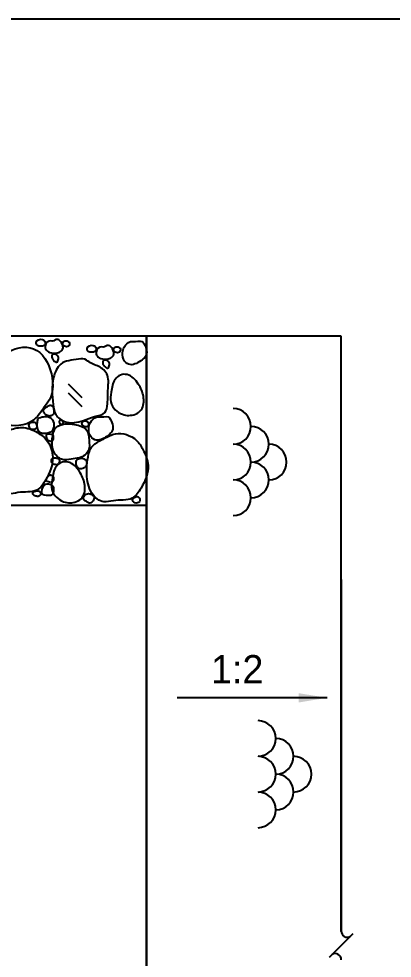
# Model space of a CAD drawing. Header units: metres. Extents: x -81 to 2721, y -139 to -12.
# Drawn here: x 999.35 to 1002.66, y -42.85 to -34.52 of the extents above; entities that cross this region are included whole.
import ezdxf

# ---------------------------------------------------------------- set-up
doc = ezdxf.new("R2010")
doc.units = ezdxf.units.M
doc.header["$MEASUREMENT"] = 0
for name, color, linetype in [('DIM', 1, 'Continuous'), ('HT', 15, 'Continuous'), ('PLAN', 6, 'Continuous'), ('SECTION', 2, 'Continuous'), ('TEXT', 3, 'Continuous')]:
    doc.layers.add(name, color=color, linetype=linetype)
doc.styles.add('RID-TE', font='rid_te.shx')
doc.styles.add('ROMANS', font='vit-s.shx')
doc.dimstyles.new('DIMA', dxfattribs={"dimtxt": 0.25, "dimasz": 0.25, "dimexe": 0.2, "dimexo": 0.2, "dimgap": 0.1, "dimtad": 1, "dimdec": 4, "dimzin": 0, "dimdsep": 46, "dimlunit": 6, "dimtxsty": 'ROMANS', "dimcen": 2.5, "dimclrd": 8, "dimclre": 8, "dimclrt": 3, "dimadec": 0, "dimazin": 0, "dimtfac": 1, "dimtdec": 4, "dimtmove": 2, "dimatfit": 3, "dimfxl": 1, "dimtolj": 1, "dimtzin": 0, "dimarcsym": 0})

msp = doc.modelspace()

# ---------------------------------------------------------------- linework, layer by layer
msp.add_lwpolyline([(941.2015, -90.9223), (941.2015, -34.5223), (1019.8015, -34.5223), (1019.8015, -77.6862), (997.276, -77.6862), (997.2761, -84.9854), (989.0881, -84.9854), (989.0881, -90.9223)], close=True)
msp.add_lwpolyline([(1000.481, -48.1339), (1000.481, -37.3339)])
at = {"layer": 'HT'}
for p, q in [((999.7873, -37.7561), (999.9083, -37.8771)), ((999.7873, -37.7561), (999.9083, -37.8771)), ((999.7873, -37.8366), (999.9083, -37.9575)), ((999.7873, -37.8366), (999.9083, -37.9575))]:
    msp.add_line(p, q, dxfattribs=at)
for centre in [(1001.2488, -38.1346), (1001.4069, -38.2927), (1001.2488, -38.4508), (1001.565, -38.4508), (1001.4069, -38.6089), (1001.2488, -38.767), (1001.4694, -40.9003), (1001.6275, -41.0585), (1001.4694, -41.2166), (1001.7856, -41.2166), (1001.6275, -41.3747), (1001.4694, -41.5328)]:
    msp.add_arc(centre, 0.1581, 270, 90, dxfattribs=at)
at = {"layer": 'PLAN', "color": 1}
for p, q in [((1002.208, -37.3339), (986.1172, -37.3339)), ((1002.208, -42.6062), (1002.208, -37.3339)), ((1002.208, -42.6117), (1002.208, -38.741)), ((1002.208, -42.6062), (1002.208, -38.741)), ((1002.208, -39.491), (1002.208, -42.6117)), ((1002.208, -39.491), (1002.208, -42.6117)), ((1002.1029, -42.839), (1002.3131, -42.6288))]:
    msp.add_line(p, q, dxfattribs=at)
at = {"layer": 'PLAN', "color": 3}
for p, q in [((1000.481, -37.3339), (1000.481, -48.1339)), ((956.9715, -38.8339), (1000.481, -38.8339))]:
    msp.add_line(p, q, dxfattribs=at)
at = {"layer": 'PLAN', "color": 1}
for centre, start, end in [((1002.2602, -42.6089), 176.98035, 304.46295), ((1002.1557, -42.8589), 356.98035, 124.46295)]:
    msp.add_arc(centre, 0.0523, start, end, dxfattribs=at)
at = {"layer": 'SECTION', "color": 8}
for points, start_tangent, end_tangent in [([(999.5731, -37.4181), (999.5829, -37.3915), (999.5577, -37.3635), (999.5031, -37.3915), (999.5129, -37.4167), (999.5437, -37.4237), (999.5731, -37.4181)], (0.849356, 0.527821), (0.849356, 0.527821)), ([(999.5731, -37.4181), (999.5829, -37.3915), (999.5577, -37.3635), (999.5031, -37.3915), (999.5129, -37.4167), (999.5437, -37.4237), (999.5731, -37.4181)], (0.849356, 0.527821), (0.849356, 0.527821)), ([(999.669, -37.371), (999.6931, -37.3649), (999.7284, -37.3942), (999.7374, -37.452), (999.7098, -37.4762), (999.6675, -37.4858), (999.6106, -37.4724), (999.5837, -37.442), (999.6169, -37.3788), (999.669, -37.371)], (0.652101, 0.758132), (0.652101, 0.758132)), ([(999.669, -37.371), (999.6931, -37.3649), (999.7284, -37.3942), (999.7374, -37.452), (999.7098, -37.4762), (999.6675, -37.4858), (999.6106, -37.4724), (999.5837, -37.442), (999.6169, -37.3788), (999.669, -37.371)], (0.652101, 0.758132), (0.652101, 0.758132)), ([(999.7899, -37.4223), (999.7983, -37.3943), (999.7774, -37.3775), (999.7508, -37.3789), (999.7382, -37.4027), (999.7522, -37.4237), (999.7899, -37.4223)], (0.727969, 0.68561), (0.727969, 0.68561)), ([(999.7899, -37.4223), (999.7983, -37.3943), (999.7774, -37.3775), (999.7508, -37.3789), (999.7382, -37.4027), (999.7522, -37.4237), (999.7899, -37.4223)], (0.727969, 0.68561), (0.727969, 0.68561)), ([(1000.4525, -37.3908), (1000.384, -37.3819), (1000.3384, -37.3832), (1000.2839, -37.4326), (1000.2687, -37.4808), (1000.2864, -37.5557), (1000.3359, -37.5874), (1000.3916, -37.5759), (1000.4411, -37.5455), (1000.4778, -37.5049), (1000.4525, -37.3908)], (-0.543444, 0.839445), (-0.543444, 0.839445)), ([(1000.4525, -37.3908), (1000.384, -37.3819), (1000.3384, -37.3832), (1000.2839, -37.4326), (1000.2687, -37.4808), (1000.2864, -37.5557), (1000.3359, -37.5874), (1000.3916, -37.5759), (1000.4411, -37.5455), (1000.4778, -37.5049), (1000.4525, -37.3908)], (-0.543444, 0.839445), (-0.543444, 0.839445)), ([(999.6, -37.9296), (999.6372, -37.6692), (999.4791, -37.4459), (999.2281, -37.4924), (999.1073, -37.7436), (999.2188, -38.1063), (999.4791, -38.0784), (999.6, -37.9296)], (0.620927, 0.783869), (0.620927, 0.783869)), ([(999.6, -37.9296), (999.6372, -37.6692), (999.4791, -37.4459), (999.2281, -37.4924), (999.1073, -37.7436), (999.2188, -38.1063), (999.4791, -38.0784), (999.6, -37.9296)], (0.620927, 0.783869), (0.620927, 0.783869)), ([(1000.024, -37.4713), (1000.0338, -37.4447), (1000.0086, -37.4167), (999.954, -37.4447), (999.9638, -37.4699), (999.9946, -37.4769), (1000.024, -37.4713)], (0.849356, 0.527821), (0.849356, 0.527821)), ([(1000.024, -37.4713), (1000.0338, -37.4447), (1000.0086, -37.4167), (999.954, -37.4447), (999.9638, -37.4699), (999.9946, -37.4769), (1000.024, -37.4713)], (0.849356, 0.527821), (0.849356, 0.527821)), ([(1000.12, -37.4241), (1000.144, -37.418), (1000.1793, -37.4474), (1000.1883, -37.5052), (1000.1608, -37.5293), (1000.1184, -37.5389), (1000.0615, -37.5256), (1000.0346, -37.4951), (1000.0679, -37.4319), (1000.12, -37.4241)], (0.652101, 0.758132), (0.652101, 0.758132)), ([(1000.12, -37.4241), (1000.144, -37.418), (1000.1793, -37.4474), (1000.1883, -37.5052), (1000.1608, -37.5293), (1000.1184, -37.5389), (1000.0615, -37.5256), (1000.0346, -37.4951), (1000.0679, -37.4319), (1000.12, -37.4241)], (0.652101, 0.758132), (0.652101, 0.758132)), ([(1000.2409, -37.4755), (1000.2493, -37.4475), (1000.2283, -37.4307), (1000.2017, -37.4321), (1000.1891, -37.4559), (1000.2031, -37.4769), (1000.2409, -37.4755)], (0.727969, 0.68561), (0.727969, 0.68561)), ([(1000.2409, -37.4755), (1000.2493, -37.4475), (1000.2283, -37.4307), (1000.2017, -37.4321), (1000.1891, -37.4559), (1000.2031, -37.4769), (1000.2409, -37.4755)], (0.727969, 0.68561), (0.727969, 0.68561)), ([(999.9494, -37.5466), (999.9967, -37.5775), (1000.0908, -37.6249), (1000.129, -37.6686), (1000.14, -37.7979), (1000.1345, -37.9345), (1000.1108, -38.0129), (1000.0186, -38.0475), (999.9221, -38.0821), (999.7546, -38.0912), (999.6782, -38.0311), (999.6545, -37.94), (999.6563, -37.7014), (999.72, -37.583), (999.8784, -37.5393), (999.9494, -37.5466)], (0.72472, -0.689043), (0.72472, -0.689043)), ([(999.9494, -37.5466), (999.9967, -37.5775), (1000.0908, -37.6249), (1000.129, -37.6686), (1000.14, -37.7979), (1000.1345, -37.9345), (1000.1108, -38.0129), (1000.0186, -38.0475), (999.9221, -38.0821), (999.7546, -38.0912), (999.6782, -38.0311), (999.6545, -37.94), (999.6563, -37.7014), (999.72, -37.583), (999.8784, -37.5393), (999.9494, -37.5466)], (0.72472, -0.689043), (0.72472, -0.689043)), ([(999.6644, -37.4941), (999.6946, -37.5078), (999.7006, -37.5361), (999.6841, -37.5649), (999.6553, -37.5484), (999.6423, -37.5213), (999.6489, -37.4949), (999.6644, -37.4941)], (0.99974, 0.022805), (0.99974, 0.022805)), ([(1000.1153, -37.5472), (1000.1456, -37.561), (1000.1515, -37.5892), (1000.135, -37.618), (1000.1062, -37.6015), (1000.0932, -37.5744), (1000.0998, -37.548), (1000.1153, -37.5472)], (0.99974, 0.022805), (0.99974, 0.022805)), ([(1000.2022, -37.7177), (1000.2496, -37.6795), (1000.3096, -37.6758), (1000.4079, -37.7596), (1000.4534, -37.8689), (1000.4334, -37.9891), (1000.3821, -38.0265), (1000.2677, -38.0275), (1000.2041, -37.9873), (1000.164, -37.9181), (1000.1676, -37.8325), (1000.2022, -37.7177)], (0.602579, 0.798059), (0.602579, 0.798059)), ([(1000.2022, -37.7177), (1000.2496, -37.6795), (1000.3096, -37.6758), (1000.4079, -37.7596), (1000.4534, -37.8689), (1000.4334, -37.9891), (1000.3821, -38.0265), (1000.2677, -38.0275), (1000.2041, -37.9873), (1000.164, -37.9181), (1000.1676, -37.8325), (1000.2022, -37.7177)], (0.602579, 0.798059), (0.602579, 0.798059)), ([(999.647, -38.0335), (999.659, -38.0144), (999.6565, -37.9806), (999.6444, -37.9532), (999.617, -37.9481), (999.6017, -37.9571), (999.582, -37.9724), (999.5673, -37.9991), (999.5769, -38.0214), (999.6017, -38.038), (999.6202, -38.0425), (999.647, -38.0335)], (0.86599, 0.500061), (0.86599, 0.500061)), ([(999.647, -38.0335), (999.659, -38.0144), (999.6565, -37.9806), (999.6444, -37.9532), (999.617, -37.9481), (999.6017, -37.9571), (999.582, -37.9724), (999.5673, -37.9991), (999.5769, -38.0214), (999.6017, -38.038), (999.6202, -38.0425), (999.647, -38.0335)], (0.86599, 0.500061), (0.86599, 0.500061)), ([(999.629, -38.1864), (999.6538, -38.1533), (999.6538, -38.0904), (999.6108, -38.0506), (999.5678, -38.049), (999.5215, -38.0672), (999.5132, -38.0953), (999.5397, -38.1914), (999.629, -38.1864)], (0.911355, 0.411621), (0.911355, 0.411621)), ([(999.629, -38.1864), (999.6538, -38.1533), (999.6538, -38.0904), (999.6108, -38.0506), (999.5678, -38.049), (999.5215, -38.0672), (999.5132, -38.0953), (999.5397, -38.1914), (999.629, -38.1864)], (0.911355, 0.411621), (0.911355, 0.411621)), ([(1000.1523, -38.0596), (1000.0839, -38.0507), (1000.0383, -38.052), (999.9838, -38.1015), (999.9686, -38.1497), (999.9863, -38.2245), (1000.0357, -38.2562), (1000.0915, -38.2448), (1000.1409, -38.2143), (1000.1777, -38.1738), (1000.1523, -38.0596)], (-0.543444, 0.839445), (-0.543444, 0.839445)), ([(1000.1523, -38.0596), (1000.0839, -38.0507), (1000.0383, -38.052), (999.9838, -38.1015), (999.9686, -38.1497), (999.9863, -38.2245), (1000.0357, -38.2562), (1000.0915, -38.2448), (1000.1409, -38.2143), (1000.1777, -38.1738), (1000.1523, -38.0596)], (-0.543444, 0.839445), (-0.543444, 0.839445)), ([(999.4807, -38.1635), (999.5049, -38.1463), (999.5043, -38.1151), (999.4909, -38.0985), (999.4705, -38.0966), (999.4476, -38.1043), (999.4393, -38.133), (999.4629, -38.161), (999.4807, -38.1635)], (0.998772, 0.049548), (0.998772, 0.049548)), ([(999.4807, -38.1635), (999.5049, -38.1463), (999.5043, -38.1151), (999.4909, -38.0985), (999.4705, -38.0966), (999.4476, -38.1043), (999.4393, -38.133), (999.4629, -38.161), (999.4807, -38.1635)], (0.998772, 0.049548), (0.998772, 0.049548)), ([(999.8857, -38.413), (999.919, -38.3994), (999.9668, -38.3481), (999.971, -38.2576), (999.9522, -38.1705), (999.8413, -38.1176), (999.7585, -38.1133), (999.6783, -38.1457), (999.6569, -38.1842), (999.6492, -38.2175), (999.6475, -38.3225), (999.6646, -38.3678), (999.6987, -38.4096), (999.7389, -38.4276), (999.8857, -38.413)], (0.996022, 0.089109), (0.996022, 0.089109)), ([(999.8857, -38.413), (999.919, -38.3994), (999.9668, -38.3481), (999.971, -38.2576), (999.9522, -38.1705), (999.8413, -38.1176), (999.7585, -38.1133), (999.6783, -38.1457), (999.6569, -38.1842), (999.6492, -38.2175), (999.6475, -38.3225), (999.6646, -38.3678), (999.6987, -38.4096), (999.7389, -38.4276), (999.8857, -38.413)], (0.996022, 0.089109), (0.996022, 0.089109)), ([(999.7056, -38.0966), (999.7082, -38.0855), (999.7172, -38.078), (999.731, -38.0823), (999.7443, -38.0966), (999.7374, -38.1125), (999.7268, -38.1163), (999.713, -38.1109), (999.7056, -38.0966)], (-0.13316, 0.991095), (-0.13316, 0.991095)), ([(999.7056, -38.0966), (999.7082, -38.0855), (999.7172, -38.078), (999.731, -38.0823), (999.7443, -38.0966), (999.7374, -38.1125), (999.7268, -38.1163), (999.713, -38.1109), (999.7056, -38.0966)], (-0.13316, 0.991095), (-0.13316, 0.991095)), ([(999.9389, -38.1379), (999.9628, -38.1316), (999.9679, -38.1095), (999.9572, -38.0912), (999.9389, -38.0855), (999.9168, -38.0905), (999.9092, -38.1158), (999.9389, -38.1379)], (0.964379, -0.264523), (0.964379, -0.264523)), ([(999.9389, -38.1379), (999.9628, -38.1316), (999.9679, -38.1095), (999.9572, -38.0912), (999.9389, -38.0855), (999.9168, -38.0905), (999.9092, -38.1158), (999.9389, -38.1379)], (0.964379, -0.264523), (0.964379, -0.264523)), ([(999.1284, -38.2841), (999.106, -38.4856), (999.1508, -38.6536), (999.2571, -38.732), (999.341, -38.7208), (999.5089, -38.6984), (999.5872, -38.6088), (999.6488, -38.4073), (999.604, -38.2673), (999.5145, -38.1889), (999.3746, -38.1441), (999.2571, -38.1721), (999.1284, -38.2841)], (-0.266055, -0.963958), (-0.266055, -0.963958)), ([(999.1284, -38.2841), (999.106, -38.4856), (999.1508, -38.6536), (999.2571, -38.732), (999.341, -38.7208), (999.5089, -38.6984), (999.5872, -38.6088), (999.6488, -38.4073), (999.604, -38.2673), (999.5145, -38.1889), (999.3746, -38.1441), (999.2571, -38.1721), (999.1284, -38.2841)], (-0.266055, -0.963958), (-0.266055, -0.963958)), ([(999.6533, -38.2464), (999.6476, -38.2082), (999.6323, -38.2024), (999.5947, -38.205), (999.5941, -38.2254), (999.6145, -38.2636), (999.6317, -38.2674), (999.6533, -38.2464)], (0.098675, 0.99512), (0.098675, 0.99512)), ([(999.6533, -38.2464), (999.6476, -38.2082), (999.6323, -38.2024), (999.5947, -38.205), (999.5941, -38.2254), (999.6145, -38.2636), (999.6317, -38.2674), (999.6533, -38.2464)], (0.098675, 0.99512), (0.098675, 0.99512)), ([(999.974, -38.3561), (999.9516, -38.5577), (999.9964, -38.7256), (1000.1027, -38.804), (1000.1867, -38.7928), (1000.3545, -38.7704), (1000.4329, -38.6809), (1000.4944, -38.4793), (1000.4497, -38.3393), (1000.3923, -38.2585), (1000.2051, -38.1998), (1000.1027, -38.2441), (999.974, -38.3561)], (-0.266055, -0.963958), (-0.266055, -0.963958)), ([(999.974, -38.3561), (999.9516, -38.5577), (999.9964, -38.7256), (1000.1027, -38.804), (1000.1867, -38.7928), (1000.3545, -38.7704), (1000.4329, -38.6809), (1000.4944, -38.4793), (1000.4497, -38.3393), (1000.3923, -38.2585), (1000.2051, -38.1998), (1000.1027, -38.2441), (999.974, -38.3561)], (-0.266055, -0.963958), (-0.266055, -0.963958)), ([(999.6801, -38.4924), (999.7274, -38.4542), (999.7875, -38.4505), (999.8858, -38.5343), (999.9313, -38.6436), (999.9113, -38.7638), (999.86, -38.8012), (999.7456, -38.8022), (999.6819, -38.762), (999.6419, -38.6928), (999.6455, -38.6072), (999.6801, -38.4924)], (0.602579, 0.798059), (0.602579, 0.798059)), ([(999.6801, -38.4924), (999.7274, -38.4542), (999.7875, -38.4505), (999.8858, -38.5343), (999.9313, -38.6436), (999.9113, -38.7638), (999.86, -38.8012), (999.7456, -38.8022), (999.6819, -38.762), (999.6419, -38.6928), (999.6455, -38.6072), (999.6801, -38.4924)], (0.602579, 0.798059), (0.602579, 0.798059)), ([(999.6914, -38.4721), (999.7067, -38.4527), (999.7027, -38.4241), (999.6781, -38.4139), (999.6475, -38.4169), (999.6424, -38.4558), (999.67, -38.4732), (999.6914, -38.4721)], (0.943752, 0.330653), (0.943752, 0.330653)), ([(999.6914, -38.4721), (999.7067, -38.4527), (999.7027, -38.4241), (999.6781, -38.4139), (999.6475, -38.4169), (999.6424, -38.4558), (999.67, -38.4732), (999.6914, -38.4721)], (0.943752, 0.330653), (0.943752, 0.330653)), ([(999.9452, -38.4833), (999.9513, -38.4588), (999.946, -38.4375), (999.9268, -38.4224), (999.9096, -38.4175), (999.8896, -38.4183), (999.8699, -38.4253), (999.8573, -38.4547), (999.863, -38.4866), (999.8806, -38.5071), (999.9288, -38.5022), (999.9452, -38.4833)], (0.442163, 0.896935), (0.442163, 0.896935)), ([(999.9452, -38.4833), (999.9513, -38.4588), (999.946, -38.4375), (999.9268, -38.4224), (999.9096, -38.4175), (999.8896, -38.4183), (999.8699, -38.4253), (999.8573, -38.4547), (999.863, -38.4866), (999.8806, -38.5071), (999.9288, -38.5022), (999.9452, -38.4833)], (0.442163, 0.896935), (0.442163, 0.896935)), ([(999.6327, -38.6314), (999.6508, -38.6188), (999.6522, -38.581), (999.6369, -38.5656), (999.6089, -38.5782), (999.5949, -38.6174), (999.6327, -38.6314)], (0.99098, -0.134007), (0.99098, -0.134007)), ([(999.6327, -38.6314), (999.6508, -38.6188), (999.6522, -38.581), (999.6369, -38.5656), (999.6089, -38.5782), (999.5949, -38.6174), (999.6327, -38.6314)], (0.99098, -0.134007), (0.99098, -0.134007)), ([(999.5193, -38.7545), (999.5417, -38.7391), (999.5347, -38.7153), (999.4969, -38.7083), (999.4718, -38.7279), (999.4913, -38.7503), (999.5193, -38.7545)], (0.998757, 0.04985), (0.998757, 0.04985)), ([(999.5193, -38.7545), (999.5417, -38.7391), (999.5347, -38.7153), (999.4969, -38.7083), (999.4718, -38.7279), (999.4913, -38.7503), (999.5193, -38.7545)], (0.998757, 0.04985), (0.998757, 0.04985)), ([(999.6313, -38.7461), (999.6494, -38.7279), (999.6494, -38.665), (999.6131, -38.6426), (999.5879, -38.6468), (999.5543, -38.6943), (999.5585, -38.7377), (999.6313, -38.7461)], (0.998042, -0.062555), (0.998042, -0.062555)), ([(999.6313, -38.7461), (999.6494, -38.7279), (999.6494, -38.665), (999.6131, -38.6426), (999.5879, -38.6468), (999.5543, -38.6943), (999.5585, -38.7377), (999.6313, -38.7461)], (0.998042, -0.062555), (0.998042, -0.062555)), ([(999.955, -38.8053), (999.9795, -38.8135), (1000.0071, -38.793), (1000.0173, -38.7644), (1000.003, -38.743), (999.9672, -38.7307), (999.9304, -38.746), (999.9284, -38.7889), (999.955, -38.8053)], (0.627173, -0.77888), (0.627173, -0.77888)), ([(999.955, -38.8053), (999.9795, -38.8135), (1000.0071, -38.793), (1000.0173, -38.7644), (1000.003, -38.743), (999.9672, -38.7307), (999.9304, -38.746), (999.9284, -38.7889), (999.955, -38.8053)], (0.627173, -0.77888), (0.627173, -0.77888)), ([(1000.4214, -38.7808), (1000.4134, -38.7641), (1000.3968, -38.7562), (1000.373, -38.7633), (1000.3587, -38.7752), (1000.3627, -38.799), (1000.3769, -38.8109), (1000.4182, -38.803), (1000.4214, -38.7808)], (-0.097631, 0.995223), (-0.097631, 0.995223)), ([(1000.4214, -38.7808), (1000.4134, -38.7641), (1000.3968, -38.7562), (1000.373, -38.7633), (1000.3587, -38.7752), (1000.3627, -38.799), (1000.3769, -38.8109), (1000.4182, -38.803), (1000.4214, -38.7808)], (-0.097631, 0.995223), (-0.097631, 0.995223))]:
    msp.add_spline(points, degree=3, dxfattribs=dict(at, start_tangent=start_tangent, end_tangent=end_tangent))

# ---------------------------------------------------------------- texts
at = {"layer": 'TEXT', "style": 'RID-TE'}
msp.add_text('1:2', height=0.25, dxfattribs=at).set_placement((1001.0525, -40.4109))

# ---------------------------------------------------------------- leaders
at = {"layer": 'DIM'}
msp.add_leader([(1002.0813, -40.54), (1000.7514, -40.54)], dimstyle='DIMA', override={"dimclrd": 1, "dimclre": 1}, dxfattribs=at)

doc.saveas('drawing.dxf')
